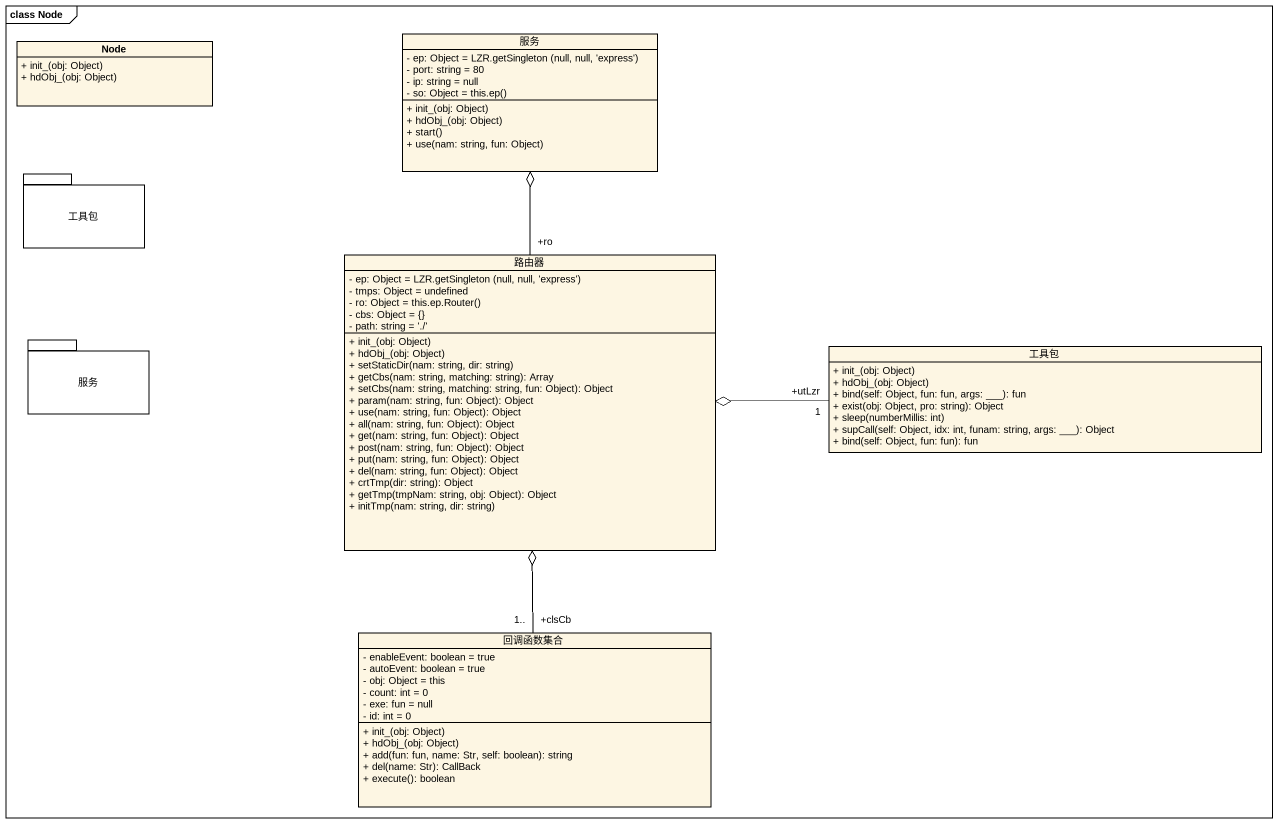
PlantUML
@startuml
mainframe class Node
hide circle
hide empty members
skinparam classAttributeIconSize 0
class "Node" as Node_ {
  + init_(obj: Object)
  + hdObj_(obj: Object)
}
class 服务 {
  {field} - ep: Object = LZR.getSingleton (null, null, 'express')
  - port: string = 80
  - ip: string = null
  {field} - so: Object = this.ep()
  + init_(obj: Object)
  + hdObj_(obj: Object)
  + start()
  + use(nam: string, fun: Object)
}
package 工具包 {
}
class 路由器 {
  {field} - ep: Object = LZR.getSingleton (null, null, 'express')
  - tmps: Object = undefined
  {field} - ro: Object = this.ep.Router()
  - cbs: Object = {}
  - path: string = './'
  + init_(obj: Object)
  + hdObj_(obj: Object)
  + setStaticDir(nam: string, dir: string)
  + getCbs(nam: string, matching: string): Array
  + setCbs(nam: string, matching: string, fun: Object): Object
  + param(nam: string, fun: Object): Object
  + use(nam: string, fun: Object): Object
  + all(nam: string, fun: Object): Object
  + get(nam: string, fun: Object): Object
  + post(nam: string, fun: Object): Object
  + put(nam: string, fun: Object): Object
  + del(nam: string, fun: Object): Object
  + crtTmp(dir: string): Object
  + getTmp(tmpNam: string, obj: Object): Object
  + initTmp(nam: string, dir: string)
}
package "服务" as 服务_2 {
}
class "工具包" as 工具包_2 {
  + init_(obj: Object)
  + hdObj_(obj: Object)
  + bind(self: Object, fun: fun, args: ___): fun
  + exist(obj: Object, pro: string): Object
  + sleep(numberMillis: int)
  + supCall(self: Object, idx: int, funam: string, args: ___): Object
  + bind(self: Object, fun: fun): fun
}
class 回调函数集合 {
  - enableEvent: boolean = true
  - autoEvent: boolean = true
  - obj: Object = this
  - count: int = 0
  - exe: fun = null
  - id: int = 0
  + init_(obj: Object)
  + hdObj_(obj: Object)
  + add(fun: fun, name: Str, self: boolean): string
  + del(name: Str): CallBack
  + execute(): boolean
}
路由器 "+ro" -up-o 服务
工具包_2 "+utLzr\n1" -left-o 路由器
回调函数集合 "+clsCb\n1.." -up-o 路由器
@enduml
